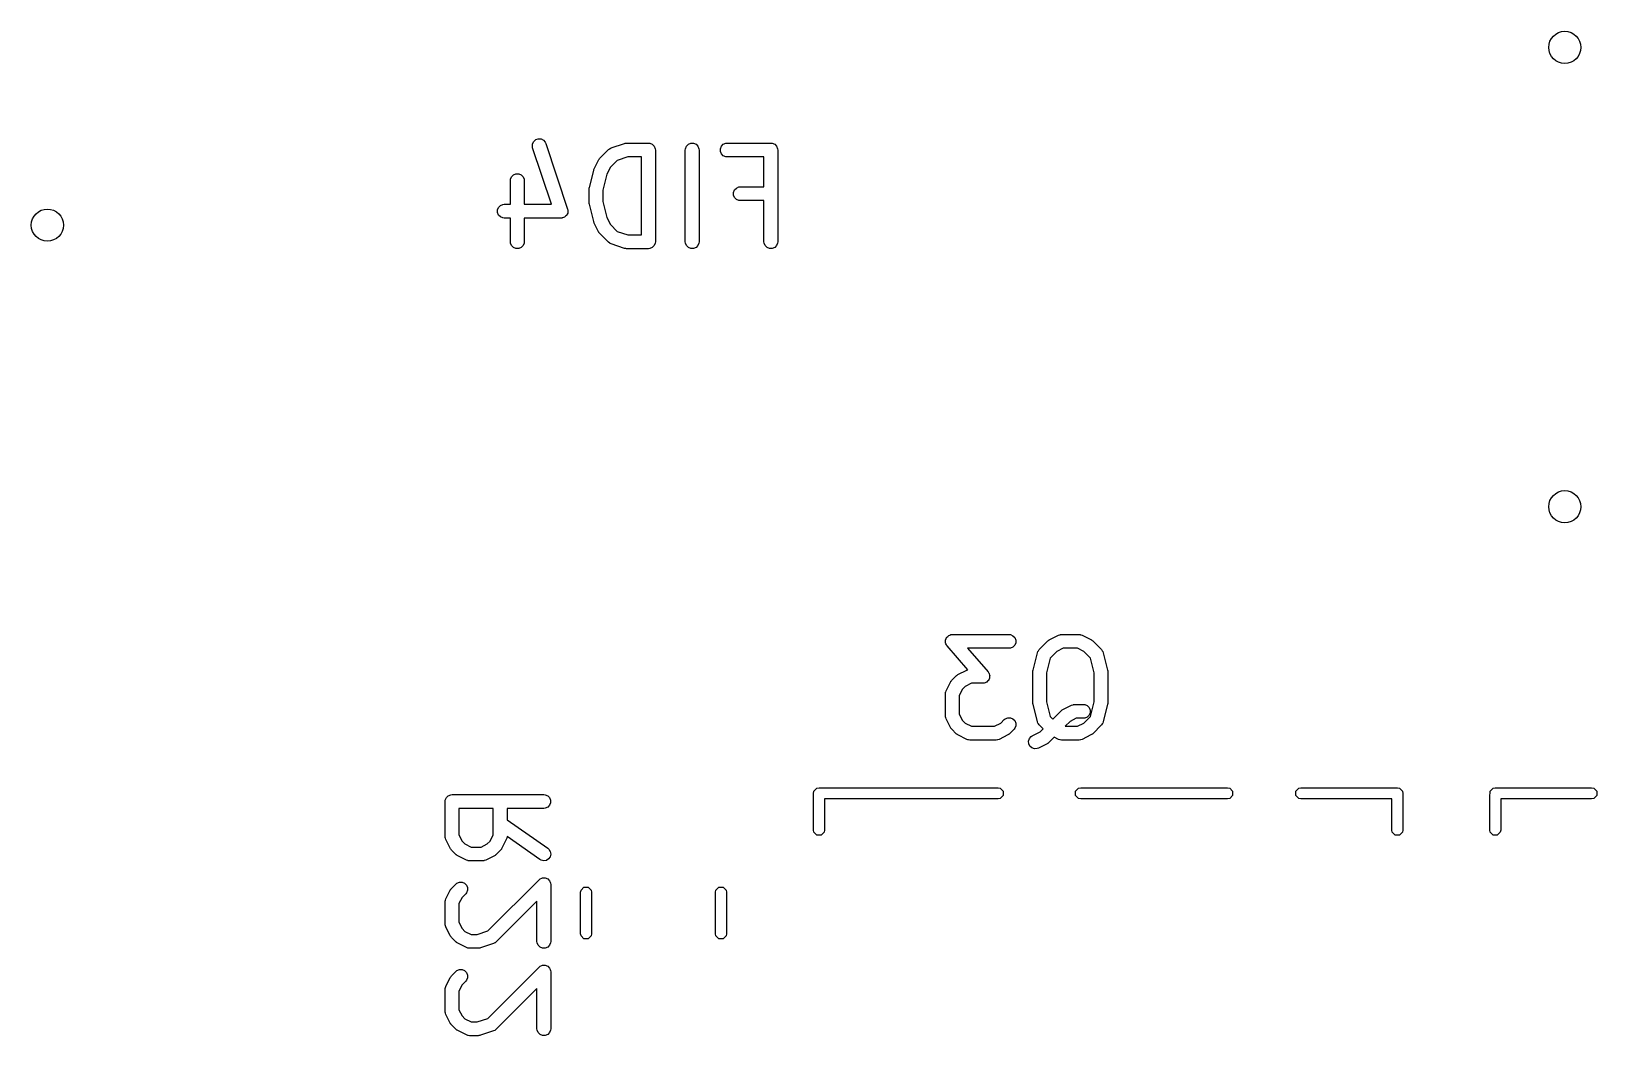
# Model space of a CAD drawing. Extents: x 0.21 to 3.35, y 0.3 to 2.56.
# Drawn here: x 0.393 to 1.065, y 2.052 to 2.483 of the extents above; entities that cross this region are included whole.
import ezdxf

# ---------------------------------------------------------------- set-up
doc = ezdxf.new("R2010")
doc.units = 0
doc.header["$MEASUREMENT"] = 0
doc.layers.add('BLACK', color=7, linetype='CONTINUOUS')

msp = doc.modelspace()

# ---------------------------------------------------------------- linework, layer by layer
at = {"layer": 'BLACK', "linetype": 'CONTINUOUS'}
for p, q in [((0.60801, 2.43371), (0.6081, 2.43486)), ((0.60814, 2.43315), (0.60801, 2.43371)), ((0.6081, 2.43486), (0.60861, 2.43589)), ((0.61622, 2.40891), (0.60814, 2.43315)), ((0.60861, 2.43589), (0.60948, 2.43664)), ((0.60948, 2.43664), (0.61057, 2.43701)), ((0.61057, 2.43701), (0.61172, 2.43693)), ((0.61172, 2.43693), (0.61275, 2.43641)), ((0.61275, 2.43641), (0.61351, 2.43554)), ((0.61351, 2.43554), (0.61374, 2.43501)), ((0.61374, 2.43501), (0.62312, 2.40689)), ((0.63698, 2.42867), (0.64073, 2.43242)), ((0.64073, 2.43242), (0.64117, 2.43278)), ((0.64117, 2.43278), (0.64127, 2.43282)), ((0.64127, 2.43282), (0.64135, 2.43289)), ((0.64135, 2.43289), (0.64188, 2.43313)), ((0.64188, 2.43313), (0.6475, 2.43501)), ((0.6475, 2.43501), (0.64779, 2.43507)), ((0.64779, 2.43507), (0.64786, 2.4351)), ((0.64786, 2.4351), (0.64797, 2.43511)), ((0.64797, 2.43511), (0.64807, 2.43513)), ((0.64807, 2.43513), (0.64815, 2.43513)), ((0.64815, 2.43513), (0.64844, 2.43516)), ((0.64844, 2.43516), (0.65781, 2.43516)), ((0.65781, 2.43516), (0.65839, 2.4351)), ((0.65839, 2.4351), (0.65945, 2.43466)), ((0.65945, 2.43466), (0.66027, 2.43384)), ((0.66027, 2.43384), (0.66071, 2.43278)), ((0.66071, 2.43278), (0.66076, 2.4322)), ((0.66076, 2.4322), (0.66076, 2.39283)), ((0.67361, 2.4322), (0.67366, 2.43278)), ((0.67361, 2.39283), (0.67361, 2.4322)), ((0.67366, 2.43278), (0.6741, 2.43384)), ((0.6741, 2.43384), (0.67492, 2.43466)), ((0.67492, 2.43466), (0.67598, 2.4351)), ((0.67598, 2.4351), (0.67714, 2.4351)), ((0.67714, 2.4351), (0.6782, 2.43466)), ((0.6782, 2.43466), (0.67901, 2.43384)), ((0.67901, 2.43384), (0.67946, 2.43278)), ((0.67946, 2.43278), (0.67951, 2.4322)), ((0.67951, 2.4322), (0.67951, 2.39283)), ((0.68866, 2.43278), (0.6891, 2.43384)), ((0.68866, 2.43163), (0.68866, 2.43278)), ((0.6891, 2.43056), (0.68866, 2.43163)), ((0.6891, 2.43384), (0.68992, 2.43466)), ((0.68992, 2.42975), (0.6891, 2.43056)), ((0.68992, 2.43466), (0.69098, 2.4351)), ((0.69098, 2.4351), (0.69156, 2.43516)), ((0.69156, 2.43516), (0.71031, 2.43516)), ((0.71031, 2.43516), (0.71088, 2.4351)), ((0.71088, 2.4351), (0.71195, 2.43466)), ((0.71195, 2.43466), (0.71276, 2.43384)), ((0.71276, 2.43384), (0.7132, 2.43278)), ((0.7132, 2.43278), (0.71326, 2.4322)), ((0.71326, 2.4322), (0.71326, 2.39283)), ((0.63434, 2.42361), (0.63443, 2.42385)), ((0.63443, 2.42385), (0.63452, 2.42409)), ((0.63452, 2.42409), (0.63453, 2.42411)), ((0.63453, 2.42411), (0.63455, 2.42415)), ((0.63455, 2.42415), (0.63642, 2.4279)), ((0.63642, 2.4279), (0.63658, 2.42815)), ((0.63658, 2.42815), (0.63661, 2.42822)), ((0.63661, 2.42822), (0.63668, 2.4283)), ((0.63668, 2.4283), (0.63673, 2.42839)), ((0.63673, 2.42839), (0.63679, 2.42844)), ((0.63679, 2.42844), (0.63698, 2.42867)), ((0.64149, 2.42483), (0.63998, 2.4218)), ((0.64441, 2.42775), (0.64149, 2.42483)), ((0.64892, 2.42925), (0.64441, 2.42775)), ((0.65486, 2.42925), (0.64892, 2.42925)), ((0.65486, 2.39579), (0.65486, 2.42925)), ((0.69098, 2.42931), (0.68992, 2.42975)), ((0.69156, 2.42925), (0.69098, 2.42931)), ((0.70735, 2.42925), (0.69156, 2.42925)), ((0.70735, 2.41641), (0.70735, 2.42925)), ((0.59862, 2.41908), (0.59867, 2.41966)), ((0.59862, 2.40891), (0.59862, 2.41908)), ((0.59867, 2.41966), (0.59911, 2.42072)), ((0.59911, 2.42072), (0.59993, 2.42154)), ((0.59993, 2.42154), (0.60099, 2.42198)), ((0.60099, 2.42198), (0.60215, 2.42198)), ((0.60215, 2.42198), (0.60321, 2.42154)), ((0.60321, 2.42154), (0.60402, 2.42072)), ((0.60402, 2.42072), (0.60447, 2.41966)), ((0.60447, 2.41966), (0.60452, 2.41908)), ((0.60452, 2.41908), (0.60452, 2.40891)), ((0.63245, 2.41605), (0.63433, 2.42355)), ((0.63433, 2.42355), (0.63434, 2.42359)), ((0.63434, 2.42359), (0.63434, 2.42361)), ((0.63998, 2.4218), (0.63827, 2.41497)), ((0.63236, 2.41533), (0.63237, 2.41543)), ((0.63236, 2.40971), (0.63236, 2.41533)), ((0.63237, 2.41547), (0.6324, 2.41569)), ((0.63237, 2.41543), (0.63237, 2.41547)), ((0.6324, 2.41569), (0.63242, 2.41591)), ((0.63242, 2.41591), (0.63244, 2.41595)), ((0.63244, 2.41595), (0.63245, 2.41605)), ((0.63827, 2.41497), (0.63827, 2.41007)), ((0.69429, 2.41403), (0.69473, 2.4151)), ((0.69429, 2.41288), (0.69429, 2.41403)), ((0.69473, 2.41182), (0.69429, 2.41288)), ((0.69473, 2.4151), (0.69554, 2.41591)), ((0.69554, 2.411), (0.69473, 2.41182)), ((0.69554, 2.41591), (0.69661, 2.41635)), ((0.69661, 2.41056), (0.69554, 2.411)), ((0.69661, 2.41635), (0.69718, 2.41641)), ((0.69718, 2.4105), (0.69661, 2.41056)), ((0.69718, 2.41641), (0.70735, 2.41641)), ((0.70735, 2.4105), (0.69718, 2.4105)), ((0.70735, 2.39283), (0.70735, 2.4105)), ((0.59305, 2.40653), (0.59349, 2.4076)), ((0.59305, 2.40538), (0.59305, 2.40653)), ((0.59349, 2.40432), (0.59305, 2.40538)), ((0.59349, 2.4076), (0.5943, 2.40841)), ((0.5943, 2.4035), (0.59349, 2.40432)), ((0.5943, 2.40841), (0.59537, 2.40885)), ((0.59537, 2.40885), (0.59594, 2.40891)), ((0.59594, 2.40891), (0.59862, 2.40891)), ((0.60452, 2.40891), (0.61622, 2.40891)), ((0.62229, 2.40384), (0.62196, 2.4035)), ((0.62265, 2.40415), (0.62229, 2.40384)), ((0.6227, 2.40424), (0.62265, 2.40415)), ((0.62277, 2.40432), (0.6227, 2.40424)), ((0.62295, 2.40475), (0.62277, 2.40432)), ((0.62316, 2.40518), (0.62295, 2.40475)), ((0.62312, 2.40689), (0.62318, 2.40661)), ((0.62317, 2.40528), (0.62316, 2.40518)), ((0.62321, 2.40538), (0.62317, 2.40528)), ((0.62318, 2.40661), (0.62321, 2.40653)), ((0.62321, 2.40653), (0.62321, 2.40647)), ((0.62321, 2.40647), (0.62325, 2.40633)), ((0.62325, 2.40633), (0.62321, 2.40585)), ((0.62321, 2.40585), (0.62321, 2.40538)), ((0.63237, 2.40961), (0.63236, 2.40971)), ((0.63237, 2.40956), (0.63237, 2.40961)), ((0.6324, 2.40935), (0.63237, 2.40956)), ((0.63242, 2.40913), (0.6324, 2.40935)), ((0.63244, 2.40909), (0.63242, 2.40913)), ((0.63245, 2.40899), (0.63244, 2.40909)), ((0.63433, 2.40149), (0.63245, 2.40899)), ((0.63827, 2.41007), (0.63998, 2.40324)), ((0.59537, 2.40306), (0.5943, 2.4035)), ((0.59594, 2.403), (0.59537, 2.40306)), ((0.59862, 2.403), (0.59594, 2.403)), ((0.59862, 2.39283), (0.59862, 2.403)), ((0.62032, 2.403), (0.60452, 2.403)), ((0.60452, 2.403), (0.60452, 2.39283)), ((0.62061, 2.40303), (0.62032, 2.403)), ((0.62069, 2.40303), (0.62061, 2.40303)), ((0.62074, 2.40305), (0.62069, 2.40303)), ((0.62089, 2.40306), (0.62074, 2.40305)), ((0.62133, 2.40324), (0.62089, 2.40306)), ((0.62178, 2.40339), (0.62133, 2.40324)), ((0.62186, 2.40346), (0.62178, 2.40339)), ((0.62196, 2.4035), (0.62186, 2.40346)), ((0.63434, 2.40145), (0.63433, 2.40149)), ((0.63434, 2.40143), (0.63434, 2.40145)), ((0.63443, 2.40119), (0.63434, 2.40143)), ((0.63452, 2.40095), (0.63443, 2.40119)), ((0.63453, 2.40093), (0.63452, 2.40095)), ((0.63455, 2.40089), (0.63453, 2.40093)), ((0.63642, 2.39714), (0.63455, 2.40089)), ((0.63658, 2.39689), (0.63642, 2.39714)), ((0.63661, 2.39682), (0.63658, 2.39689)), ((0.63998, 2.40324), (0.64149, 2.40021)), ((0.64149, 2.40021), (0.64441, 2.39729)), ((0.64441, 2.39729), (0.64892, 2.39579)), ((0.59867, 2.39226), (0.59862, 2.39283)), ((0.59911, 2.39119), (0.59867, 2.39226)), ((0.59993, 2.39038), (0.59911, 2.39119)), ((0.60099, 2.38994), (0.59993, 2.39038)), ((0.60321, 2.39038), (0.60215, 2.38994)), ((0.60402, 2.39119), (0.60321, 2.39038)), ((0.60447, 2.39226), (0.60402, 2.39119)), ((0.60452, 2.39283), (0.60447, 2.39226)), ((0.63668, 2.39674), (0.63661, 2.39682)), ((0.63673, 2.39665), (0.63668, 2.39674)), ((0.63679, 2.3966), (0.63673, 2.39665)), ((0.63698, 2.39637), (0.63679, 2.3966)), ((0.64073, 2.39262), (0.63698, 2.39637)), ((0.64117, 2.39225), (0.64073, 2.39262)), ((0.64127, 2.39221), (0.64117, 2.39225)), ((0.64135, 2.39214), (0.64127, 2.39221)), ((0.64188, 2.39191), (0.64135, 2.39214)), ((0.6475, 2.39003), (0.64188, 2.39191)), ((0.64892, 2.39579), (0.65486, 2.39579)), ((0.65945, 2.39038), (0.65839, 2.38994)), ((0.66027, 2.39119), (0.65945, 2.39038)), ((0.66071, 2.39226), (0.66027, 2.39119)), ((0.66076, 2.39283), (0.66071, 2.39226)), ((0.67366, 2.39226), (0.67361, 2.39283)), ((0.6741, 2.39119), (0.67366, 2.39226)), ((0.67492, 2.39038), (0.6741, 2.39119)), ((0.67598, 2.38994), (0.67492, 2.39038)), ((0.6782, 2.39038), (0.67714, 2.38994)), ((0.67901, 2.39119), (0.6782, 2.39038)), ((0.67946, 2.39226), (0.67901, 2.39119)), ((0.67951, 2.39283), (0.67946, 2.39226)), ((0.70741, 2.39226), (0.70735, 2.39283)), ((0.70785, 2.39119), (0.70741, 2.39226)), ((0.70867, 2.39038), (0.70785, 2.39119)), ((0.70973, 2.38994), (0.70867, 2.39038)), ((0.71195, 2.39038), (0.71088, 2.38994)), ((0.71276, 2.39119), (0.71195, 2.39038)), ((0.7132, 2.39226), (0.71276, 2.39119)), ((0.71326, 2.39283), (0.7132, 2.39226)), ((0.60215, 2.38994), (0.60099, 2.38994)), ((0.64779, 2.38997), (0.6475, 2.39003)), ((0.64786, 2.38994), (0.64779, 2.38997)), ((0.64797, 2.38993), (0.64786, 2.38994)), ((0.64807, 2.3899), (0.64797, 2.38993)), ((0.64815, 2.38991), (0.64807, 2.3899)), ((0.64844, 2.38988), (0.64815, 2.38991)), ((0.65781, 2.38988), (0.64844, 2.38988)), ((0.65839, 2.38994), (0.65781, 2.38988)), ((0.67714, 2.38994), (0.67598, 2.38994)), ((0.71088, 2.38994), (0.70973, 2.38994)), ((0.78528, 2.22223), (0.78549, 2.22266)), ((0.78549, 2.22266), (0.78567, 2.2231)), ((0.78567, 2.2231), (0.78574, 2.22317)), ((0.78574, 2.22317), (0.78579, 2.22326)), ((0.78579, 2.22326), (0.78615, 2.22358)), ((0.78615, 2.22358), (0.78649, 2.22392)), ((0.78649, 2.22392), (0.78658, 2.22396)), ((0.78658, 2.22396), (0.78666, 2.22402)), ((0.78666, 2.22402), (0.78711, 2.22418)), ((0.78711, 2.22418), (0.78755, 2.22436)), ((0.78755, 2.22436), (0.78769, 2.22437)), ((0.78769, 2.22437), (0.78775, 2.22439)), ((0.78775, 2.22439), (0.78782, 2.22439)), ((0.78782, 2.22439), (0.78813, 2.22442)), ((0.78813, 2.22442), (0.8125, 2.22442)), ((0.8125, 2.22442), (0.81308, 2.22436)), ((0.81308, 2.22436), (0.81414, 2.22392)), ((0.81414, 2.22392), (0.81496, 2.2231)), ((0.81496, 2.2231), (0.8154, 2.22204)), ((0.82993, 2.22223), (0.83368, 2.2241)), ((0.83368, 2.2241), (0.83422, 2.22431)), ((0.83422, 2.22431), (0.83432, 2.22432)), ((0.83432, 2.22432), (0.83442, 2.22436)), ((0.83442, 2.22436), (0.835, 2.22442)), ((0.835, 2.22442), (0.8425, 2.22442)), ((0.8425, 2.22442), (0.84307, 2.22436)), ((0.84307, 2.22436), (0.84317, 2.22432)), ((0.84317, 2.22432), (0.84328, 2.22431)), ((0.84328, 2.22431), (0.84382, 2.2241)), ((0.84382, 2.2241), (0.84757, 2.22223)), ((0.7852, 2.22108), (0.78523, 2.22156)), ((0.78523, 2.22099), (0.7852, 2.22108)), ((0.78523, 2.22204), (0.78527, 2.22213)), ((0.78523, 2.22156), (0.78523, 2.22204)), ((0.78523, 2.22089), (0.78523, 2.22099)), ((0.78542, 2.22044), (0.78523, 2.22089)), ((0.78527, 2.22213), (0.78528, 2.22223)), ((0.78557, 2.21999), (0.78542, 2.22044)), ((0.78565, 2.21988), (0.78557, 2.21999)), ((0.78567, 2.21982), (0.78565, 2.21988)), ((0.78573, 2.21977), (0.78567, 2.21982)), ((0.78591, 2.21952), (0.78573, 2.21977)), ((0.79484, 2.20931), (0.78591, 2.21952)), ((0.8125, 2.21851), (0.79464, 2.21851)), ((0.79464, 2.21851), (0.80347, 2.20841)), ((0.81308, 2.21857), (0.8125, 2.21851)), ((0.81414, 2.21901), (0.81308, 2.21857)), ((0.81496, 2.21982), (0.81414, 2.21901)), ((0.8154, 2.22089), (0.81496, 2.21982)), ((0.8154, 2.22204), (0.8154, 2.22089)), ((0.82276, 2.20906), (0.82463, 2.21656)), ((0.82463, 2.21656), (0.82483, 2.2171)), ((0.82483, 2.2171), (0.82496, 2.21728)), ((0.82496, 2.21728), (0.82504, 2.21748)), ((0.82504, 2.21748), (0.82541, 2.21793)), ((0.82541, 2.21793), (0.82916, 2.22168)), ((0.82916, 2.22168), (0.82939, 2.22186)), ((0.82939, 2.22186), (0.82944, 2.22192)), ((0.82944, 2.22192), (0.82953, 2.22198)), ((0.82953, 2.22198), (0.82961, 2.22204)), ((0.82961, 2.22204), (0.82968, 2.22207)), ((0.82968, 2.22207), (0.82993, 2.22223)), ((0.833, 2.21716), (0.83017, 2.21433)), ((0.8357, 2.21851), (0.833, 2.21716)), ((0.8418, 2.21851), (0.8357, 2.21851)), ((0.8445, 2.21716), (0.8418, 2.21851)), ((0.84733, 2.21433), (0.8445, 2.21716)), ((0.84757, 2.22223), (0.84782, 2.22207)), ((0.84782, 2.22207), (0.84789, 2.22204)), ((0.84789, 2.22204), (0.84797, 2.22198)), ((0.84797, 2.22198), (0.84806, 2.22192)), ((0.84806, 2.22192), (0.84811, 2.22186)), ((0.84811, 2.22186), (0.84833, 2.22168)), ((0.84833, 2.22168), (0.85208, 2.21793)), ((0.85208, 2.21793), (0.85245, 2.21748)), ((0.85245, 2.21748), (0.85254, 2.21728)), ((0.85254, 2.21728), (0.85267, 2.2171)), ((0.85267, 2.2171), (0.85286, 2.21656)), ((0.85286, 2.21656), (0.85474, 2.20906)), ((0.79056, 2.20723), (0.79431, 2.20911)), ((0.79431, 2.20911), (0.79484, 2.20931)), ((0.82271, 2.2087), (0.82273, 2.20892)), ((0.82273, 2.20892), (0.82274, 2.20896)), ((0.82274, 2.20896), (0.82276, 2.20906)), ((0.83017, 2.21433), (0.82858, 2.20798)), ((0.84892, 2.20798), (0.84733, 2.21433)), ((0.85474, 2.20906), (0.85475, 2.20896)), ((0.85475, 2.20896), (0.85477, 2.20892)), ((0.85477, 2.20892), (0.85479, 2.2087)), ((0.78549, 2.20029), (0.78736, 2.20404)), ((0.78736, 2.20404), (0.78752, 2.20428)), ((0.78752, 2.20428), (0.78755, 2.20436)), ((0.78755, 2.20436), (0.78762, 2.20444)), ((0.78762, 2.20444), (0.78767, 2.20453)), ((0.78767, 2.20453), (0.78773, 2.20458)), ((0.78773, 2.20458), (0.78792, 2.2048)), ((0.78792, 2.2048), (0.78979, 2.20668)), ((0.78979, 2.20668), (0.79002, 2.20686)), ((0.79002, 2.20686), (0.79007, 2.20692)), ((0.79007, 2.20692), (0.79016, 2.20698)), ((0.79016, 2.20698), (0.79024, 2.20705)), ((0.79024, 2.20705), (0.79031, 2.20708)), ((0.79031, 2.20708), (0.79056, 2.20723)), ((0.79633, 2.20351), (0.79363, 2.20216)), ((0.80125, 2.20351), (0.79633, 2.20351)), ((0.80156, 2.20354), (0.80125, 2.20351)), ((0.80163, 2.20354), (0.80156, 2.20354)), ((0.80169, 2.20356), (0.80163, 2.20354)), ((0.80183, 2.20357), (0.80169, 2.20356)), ((0.80227, 2.20375), (0.80183, 2.20357)), ((0.80273, 2.20391), (0.80227, 2.20375)), ((0.8028, 2.20397), (0.80273, 2.20391)), ((0.80289, 2.20401), (0.8028, 2.20397)), ((0.80323, 2.20435), (0.80289, 2.20401)), ((0.80359, 2.20467), (0.80323, 2.20435)), ((0.80347, 2.20841), (0.80365, 2.20816)), ((0.80364, 2.20475), (0.80359, 2.20467)), ((0.80371, 2.20483), (0.80364, 2.20475)), ((0.80365, 2.20816), (0.80371, 2.20811)), ((0.80371, 2.20811), (0.80373, 2.20805)), ((0.80389, 2.20527), (0.80371, 2.20483)), ((0.80373, 2.20805), (0.80381, 2.20794)), ((0.80381, 2.20794), (0.80396, 2.20749)), ((0.8041, 2.2057), (0.80389, 2.20527)), ((0.80396, 2.20749), (0.80415, 2.20704)), ((0.80411, 2.2058), (0.8041, 2.2057)), ((0.80415, 2.20589), (0.80411, 2.2058)), ((0.80415, 2.20704), (0.80415, 2.20694)), ((0.80415, 2.20694), (0.80418, 2.20685)), ((0.80418, 2.20685), (0.80415, 2.20637)), ((0.80415, 2.20637), (0.80415, 2.20589)), ((0.82267, 2.20834), (0.82268, 2.20844)), ((0.82267, 2.19522), (0.82267, 2.20834)), ((0.82268, 2.20848), (0.82271, 2.2087)), ((0.82268, 2.20844), (0.82268, 2.20848)), ((0.82858, 2.20798), (0.82858, 2.19558)), ((0.84892, 2.19558), (0.84892, 2.20798)), ((0.85479, 2.2087), (0.85482, 2.20848)), ((0.85482, 2.20848), (0.85481, 2.20844)), ((0.85481, 2.20844), (0.85482, 2.20834)), ((0.85482, 2.20834), (0.85482, 2.19522)), ((0.78518, 2.19897), (0.78523, 2.19954)), ((0.78518, 2.18959), (0.78518, 2.19897)), ((0.78523, 2.19954), (0.78527, 2.19964)), ((0.78527, 2.19964), (0.78528, 2.19975)), ((0.78528, 2.19975), (0.78549, 2.20029)), ((0.79243, 2.20097), (0.79108, 2.19827)), ((0.79108, 2.19827), (0.79108, 2.19029)), ((0.79363, 2.20216), (0.79243, 2.20097)), ((0.82858, 2.19558), (0.83017, 2.18923)), ((0.84733, 2.18923), (0.84892, 2.19558)), ((0.78523, 2.18902), (0.78518, 2.18959)), ((0.78527, 2.18892), (0.78523, 2.18902)), ((0.78528, 2.18881), (0.78527, 2.18892)), ((0.78549, 2.18827), (0.78528, 2.18881)), ((0.79108, 2.19029), (0.79243, 2.18759)), ((0.82268, 2.19512), (0.82267, 2.19522)), ((0.82268, 2.19507), (0.82268, 2.19512)), ((0.82271, 2.19486), (0.82268, 2.19507)), ((0.82273, 2.19464), (0.82271, 2.19486)), ((0.82274, 2.1946), (0.82273, 2.19464)), ((0.82276, 2.1945), (0.82274, 2.1946)), ((0.82463, 2.187), (0.82276, 2.1945)), ((0.83017, 2.18923), (0.83125, 2.18814)), ((0.83125, 2.18814), (0.83478, 2.19168)), ((0.83478, 2.19168), (0.83501, 2.19187)), ((0.83501, 2.19187), (0.83506, 2.19193)), ((0.83506, 2.19193), (0.83515, 2.19198)), ((0.83515, 2.19198), (0.83523, 2.19205)), ((0.83523, 2.19205), (0.8353, 2.19208)), ((0.8353, 2.19208), (0.83555, 2.19223)), ((0.83555, 2.19223), (0.8393, 2.19411)), ((0.8393, 2.19411), (0.83984, 2.19432)), ((0.83984, 2.19432), (0.83995, 2.19432)), ((0.83995, 2.19432), (0.84005, 2.19436)), ((0.84005, 2.19436), (0.84062, 2.19442)), ((0.84062, 2.19442), (0.84437, 2.19442)), ((0.84437, 2.19442), (0.84495, 2.19436)), ((0.8445, 2.1864), (0.84733, 2.18923)), ((0.84495, 2.19436), (0.84601, 2.19392)), ((0.84601, 2.18901), (0.84495, 2.18857)), ((0.84601, 2.19392), (0.84683, 2.19311)), ((0.84683, 2.18983), (0.84601, 2.18901)), ((0.84683, 2.19311), (0.84727, 2.19204)), ((0.84727, 2.19089), (0.84683, 2.18983)), ((0.84727, 2.19204), (0.84727, 2.19089)), ((0.85474, 2.1945), (0.85286, 2.187)), ((0.85475, 2.1946), (0.85474, 2.1945)), ((0.85477, 2.19464), (0.85475, 2.1946)), ((0.85479, 2.19486), (0.85477, 2.19464)), ((0.85482, 2.19507), (0.85479, 2.19486)), ((0.85482, 2.19522), (0.85481, 2.19512)), ((0.85481, 2.19512), (0.85482, 2.19507)), ((0.78736, 2.18452), (0.78549, 2.18827)), ((0.78752, 2.18427), (0.78736, 2.18452)), ((0.78755, 2.1842), (0.78752, 2.18427)), ((0.78762, 2.18412), (0.78755, 2.1842)), ((0.78767, 2.18403), (0.78762, 2.18412)), ((0.78773, 2.18398), (0.78767, 2.18403)), ((0.78792, 2.18376), (0.78773, 2.18398)), ((0.78979, 2.18188), (0.78792, 2.18376)), ((0.79243, 2.18759), (0.79363, 2.1864)), ((0.79363, 2.1864), (0.79633, 2.18505)), ((0.79633, 2.18505), (0.80618, 2.18505)), ((0.80618, 2.18505), (0.80888, 2.1864)), ((0.80888, 2.1864), (0.81041, 2.18793)), ((0.81041, 2.18793), (0.81086, 2.1883)), ((0.81086, 2.1883), (0.81192, 2.18874)), ((0.81192, 2.18874), (0.81308, 2.18874)), ((0.81459, 2.18376), (0.81271, 2.18188)), ((0.81308, 2.18874), (0.81414, 2.1883)), ((0.81414, 2.1883), (0.81496, 2.18748)), ((0.81496, 2.1842), (0.81459, 2.18376)), ((0.81496, 2.18748), (0.8154, 2.18642)), ((0.8154, 2.18527), (0.81496, 2.1842)), ((0.8154, 2.18642), (0.8154, 2.18527)), ((0.82243, 2.18099), (0.82575, 2.18265)), ((0.82483, 2.18646), (0.82463, 2.187)), ((0.82496, 2.18628), (0.82483, 2.18646)), ((0.82504, 2.18608), (0.82496, 2.18628)), ((0.82541, 2.18563), (0.82504, 2.18608)), ((0.82707, 2.18397), (0.82541, 2.18563)), ((0.82575, 2.18265), (0.82707, 2.18397)), ((0.83862, 2.18717), (0.8365, 2.18505)), ((0.8365, 2.18505), (0.8418, 2.18505)), ((0.84132, 2.18851), (0.83862, 2.18717)), ((0.84437, 2.18851), (0.84132, 2.18851)), ((0.8418, 2.18505), (0.8445, 2.1864)), ((0.84495, 2.18857), (0.84437, 2.18851)), ((0.85208, 2.18563), (0.84833, 2.18188)), ((0.85245, 2.18608), (0.85208, 2.18563)), ((0.85254, 2.18628), (0.85245, 2.18608)), ((0.85267, 2.18646), (0.85254, 2.18628)), ((0.85286, 2.187), (0.85267, 2.18646)), ((0.79002, 2.18169), (0.78979, 2.18188)), ((0.79007, 2.18164), (0.79002, 2.18169)), ((0.79016, 2.18158), (0.79007, 2.18164)), ((0.79024, 2.18151), (0.79016, 2.18158)), ((0.79031, 2.18148), (0.79024, 2.18151)), ((0.79056, 2.18133), (0.79031, 2.18148)), ((0.79431, 2.17945), (0.79056, 2.18133)), ((0.79485, 2.17925), (0.79431, 2.17945)), ((0.79495, 2.17924), (0.79485, 2.17925)), ((0.79505, 2.1792), (0.79495, 2.17924)), ((0.79563, 2.17914), (0.79505, 2.1792)), ((0.80688, 2.17914), (0.79563, 2.17914)), ((0.80745, 2.1792), (0.80688, 2.17914)), ((0.80755, 2.17924), (0.80745, 2.1792)), ((0.80766, 2.17925), (0.80755, 2.17924)), ((0.8082, 2.17945), (0.80766, 2.17925)), ((0.81195, 2.18133), (0.8082, 2.17945)), ((0.81219, 2.18148), (0.81195, 2.18133)), ((0.81227, 2.18151), (0.81219, 2.18148)), ((0.81235, 2.18158), (0.81227, 2.18151)), ((0.81244, 2.18164), (0.81235, 2.18158)), ((0.81249, 2.18169), (0.81244, 2.18164)), ((0.81271, 2.18188), (0.81249, 2.18169)), ((0.82082, 2.17871), (0.82118, 2.17981)), ((0.8209, 2.17756), (0.82082, 2.17871)), ((0.82142, 2.17653), (0.8209, 2.17756)), ((0.82118, 2.17981), (0.82194, 2.18068)), ((0.82229, 2.17578), (0.82142, 2.17653)), ((0.82194, 2.18068), (0.82243, 2.18099)), ((0.82338, 2.17541), (0.82229, 2.17578)), ((0.82453, 2.1755), (0.82338, 2.17541)), ((0.82507, 2.1757), (0.82453, 2.1755)), ((0.82882, 2.17758), (0.82507, 2.1757)), ((0.82907, 2.17773), (0.82882, 2.17758)), ((0.82914, 2.17776), (0.82907, 2.17773)), ((0.82922, 2.17783), (0.82914, 2.17776)), ((0.82931, 2.17789), (0.82922, 2.17783)), ((0.82936, 2.17795), (0.82931, 2.17789)), ((0.82959, 2.17813), (0.82936, 2.17795)), ((0.83183, 2.18038), (0.82959, 2.17813)), ((0.83368, 2.17945), (0.83183, 2.18038)), ((0.83422, 2.17925), (0.83368, 2.17945)), ((0.83432, 2.17924), (0.83422, 2.17925)), ((0.83442, 2.1792), (0.83432, 2.17924)), ((0.835, 2.17914), (0.83442, 2.1792)), ((0.8425, 2.17914), (0.835, 2.17914)), ((0.84307, 2.1792), (0.8425, 2.17914)), ((0.84317, 2.17924), (0.84307, 2.1792)), ((0.84328, 2.17925), (0.84317, 2.17924)), ((0.84382, 2.17945), (0.84328, 2.17925)), ((0.84757, 2.18133), (0.84382, 2.17945)), ((0.84782, 2.18148), (0.84757, 2.18133)), ((0.84789, 2.18151), (0.84782, 2.18148)), ((0.84797, 2.18158), (0.84789, 2.18151)), ((0.84806, 2.18164), (0.84797, 2.18158)), ((0.84811, 2.18169), (0.84806, 2.18164)), ((0.84833, 2.18188), (0.84811, 2.18169)), ((0.57112, 2.15445), (0.57194, 2.15526)), ((0.57194, 2.15526), (0.573, 2.1557)), ((0.573, 2.1557), (0.57358, 2.15576)), ((0.57358, 2.15576), (0.61295, 2.15576)), ((0.61295, 2.15576), (0.61352, 2.1557)), ((0.61352, 2.1557), (0.61459, 2.15526)), ((0.61459, 2.15526), (0.6154, 2.15445)), ((0.72862, 2.1563), (0.7288, 2.1572)), ((0.72862, 2.14055), (0.72862, 2.1563)), ((0.7288, 2.1572), (0.73008, 2.15848)), ((0.73008, 2.15848), (0.73098, 2.15866)), ((0.73098, 2.15866), (0.80776, 2.15866)), ((0.80776, 2.15866), (0.80866, 2.15848)), ((0.80866, 2.15848), (0.80994, 2.1572)), ((0.80994, 2.1554), (0.80866, 2.15412)), ((0.80994, 2.1572), (0.80994, 2.1554)), ((0.84101, 2.1572), (0.84228, 2.15848)), ((0.84101, 2.1554), (0.84101, 2.1572)), ((0.84228, 2.15412), (0.84101, 2.1554)), ((0.84228, 2.15848), (0.84319, 2.15866)), ((0.84319, 2.15866), (0.90618, 2.15866)), ((0.90618, 2.15866), (0.90709, 2.15848)), ((0.90709, 2.15848), (0.90836, 2.1572)), ((0.90836, 2.1554), (0.90709, 2.15412)), ((0.90836, 2.1572), (0.90836, 2.1554)), ((0.93549, 2.1572), (0.93677, 2.15848)), ((0.93549, 2.1554), (0.93549, 2.1572)), ((0.93677, 2.15412), (0.93549, 2.1554)), ((0.93677, 2.15848), (0.93768, 2.15866)), ((0.93768, 2.15866), (0.97902, 2.15866)), ((0.97902, 2.15866), (0.97992, 2.15848)), ((0.97992, 2.15848), (0.9812, 2.1572)), ((0.9812, 2.1572), (0.98138, 2.1563)), ((0.98138, 2.1563), (0.98138, 2.14055)), ((1.01862, 2.15551), (1.0188, 2.15642)), ((1.01862, 2.14055), (1.01862, 2.15551)), ((1.0188, 2.1572), (1.02008, 2.15848)), ((1.0188, 2.15642), (1.0188, 2.1572)), ((1.02008, 2.15848), (1.02098, 2.15866)), ((1.02098, 2.15866), (1.06232, 2.15866)), ((1.06232, 2.15866), (1.06323, 2.15848)), ((1.06323, 2.15848), (1.06451, 2.1572)), ((1.06451, 2.1554), (1.06323, 2.15412)), ((1.06451, 2.1572), (1.06451, 2.1554)), ((0.57062, 2.15281), (0.57068, 2.15338)), ((0.57062, 2.13781), (0.57062, 2.15281)), ((0.57068, 2.15338), (0.57112, 2.15445)), ((0.59125, 2.14985), (0.57653, 2.14985)), ((0.57653, 2.14985), (0.57653, 2.13851)), ((0.59125, 2.13851), (0.59125, 2.14985)), ((0.61295, 2.14985), (0.59715, 2.14985)), ((0.59715, 2.14985), (0.59715, 2.14497)), ((0.61352, 2.14991), (0.61295, 2.14985)), ((0.61459, 2.15035), (0.61352, 2.14991)), ((0.6154, 2.15117), (0.61459, 2.15035)), ((0.6154, 2.15445), (0.61584, 2.15338)), ((0.61584, 2.15223), (0.6154, 2.15117)), ((0.61584, 2.15338), (0.61584, 2.15223)), ((0.80776, 2.15394), (0.73335, 2.15394)), ((0.73335, 2.15394), (0.73335, 2.14055)), ((0.80866, 2.15412), (0.80776, 2.15394)), ((0.84319, 2.15394), (0.84228, 2.15412)), ((0.90618, 2.15394), (0.84319, 2.15394)), ((0.90709, 2.15412), (0.90618, 2.15394)), ((0.93768, 2.15394), (0.93677, 2.15412)), ((0.97665, 2.15394), (0.93768, 2.15394)), ((0.97665, 2.14055), (0.97665, 2.15394)), ((1.06232, 2.15394), (1.02335, 2.15394)), ((1.02335, 2.15394), (1.02335, 2.14055)), ((1.06323, 2.15412), (1.06232, 2.15394)), ((0.59715, 2.14497), (0.61464, 2.13273)), ((0.57068, 2.13723), (0.57062, 2.13781)), ((0.57072, 2.13713), (0.57068, 2.13723)), ((0.57073, 2.13703), (0.57072, 2.13713)), ((0.57093, 2.13649), (0.57073, 2.13703)), ((0.57281, 2.13274), (0.57093, 2.13649)), ((0.57653, 2.13851), (0.57788, 2.13581)), ((0.57788, 2.13581), (0.57907, 2.13461)), ((0.5887, 2.13461), (0.5899, 2.13581)), ((0.5899, 2.13581), (0.59125, 2.13851)), ((0.59684, 2.13649), (0.59496, 2.13274)), ((0.59705, 2.13703), (0.59684, 2.13649)), ((0.59709, 2.13723), (0.59705, 2.13713)), ((0.59705, 2.13713), (0.59705, 2.13703)), ((0.59715, 2.13776), (0.59709, 2.13723)), ((0.61125, 2.12789), (0.59715, 2.13776)), ((0.7288, 2.13965), (0.72862, 2.14055)), ((0.73008, 2.13837), (0.7288, 2.13965)), ((0.73189, 2.13837), (0.73008, 2.13837)), ((0.73317, 2.13965), (0.73189, 2.13837)), ((0.73335, 2.14055), (0.73317, 2.13965)), ((0.97683, 2.13965), (0.97665, 2.14055)), ((0.97811, 2.13837), (0.97683, 2.13965)), ((0.97992, 2.13837), (0.97811, 2.13837)), ((0.9812, 2.13965), (0.97992, 2.13837)), ((0.98138, 2.14055), (0.9812, 2.13965)), ((1.0188, 2.13965), (1.01862, 2.14055)), ((1.02008, 2.13837), (1.0188, 2.13965)), ((1.02189, 2.13837), (1.02008, 2.13837)), ((1.02317, 2.13965), (1.02189, 2.13837)), ((1.02335, 2.14055), (1.02317, 2.13965)), ((0.57297, 2.13249), (0.57281, 2.13274)), ((0.573, 2.13242), (0.57297, 2.13249)), ((0.57306, 2.13234), (0.573, 2.13242)), ((0.57312, 2.13225), (0.57306, 2.13234)), ((0.57318, 2.1322), (0.57312, 2.13225)), ((0.57336, 2.13197), (0.57318, 2.1322)), ((0.57524, 2.1301), (0.57336, 2.13197)), ((0.57546, 2.12991), (0.57524, 2.1301)), ((0.57551, 2.12985), (0.57546, 2.12991)), ((0.5756, 2.1298), (0.57551, 2.12985)), ((0.57568, 2.12973), (0.5756, 2.1298)), ((0.57576, 2.1297), (0.57568, 2.12973)), ((0.576, 2.12954), (0.57576, 2.1297)), ((0.57975, 2.12767), (0.576, 2.12954)), ((0.57907, 2.13461), (0.58177, 2.13326)), ((0.58177, 2.13326), (0.586, 2.13326)), ((0.586, 2.13326), (0.5887, 2.13461)), ((0.59177, 2.12954), (0.58802, 2.12767)), ((0.59202, 2.1297), (0.59177, 2.12954)), ((0.59209, 2.12973), (0.59202, 2.1297)), ((0.59217, 2.1298), (0.59209, 2.12973)), ((0.59226, 2.12985), (0.59217, 2.1298)), ((0.59231, 2.12991), (0.59226, 2.12985)), ((0.59254, 2.1301), (0.59231, 2.12991)), ((0.59441, 2.13197), (0.59254, 2.1301)), ((0.5946, 2.1322), (0.59441, 2.13197)), ((0.59466, 2.13225), (0.5946, 2.1322)), ((0.59471, 2.13234), (0.59466, 2.13225)), ((0.59478, 2.13242), (0.59471, 2.13234)), ((0.59481, 2.13249), (0.59478, 2.13242)), ((0.59496, 2.13274), (0.59481, 2.13249)), ((0.61464, 2.13273), (0.61508, 2.13235)), ((0.61565, 2.12912), (0.61499, 2.12818)), ((0.61508, 2.13235), (0.6157, 2.13138)), ((0.6159, 2.13025), (0.61565, 2.12912)), ((0.6157, 2.13138), (0.6159, 2.13025)), ((0.58029, 2.12746), (0.57975, 2.12767)), ((0.5804, 2.12745), (0.58029, 2.12746)), ((0.5805, 2.12741), (0.5804, 2.12745)), ((0.58107, 2.12736), (0.5805, 2.12741)), ((0.5867, 2.12736), (0.58107, 2.12736)), ((0.58727, 2.12741), (0.5867, 2.12736)), ((0.58737, 2.12745), (0.58727, 2.12741)), ((0.58748, 2.12746), (0.58737, 2.12745)), ((0.58802, 2.12767), (0.58748, 2.12746)), ((0.61176, 2.12761), (0.61125, 2.12789)), ((0.61288, 2.12736), (0.61176, 2.12761)), ((0.61402, 2.12756), (0.61288, 2.12736)), ((0.61499, 2.12818), (0.61402, 2.12756)), ((0.57281, 2.11476), (0.57297, 2.11501)), ((0.57297, 2.11501), (0.573, 2.11508)), ((0.573, 2.11508), (0.57306, 2.11516)), ((0.57306, 2.11516), (0.57312, 2.11525)), ((0.57312, 2.11525), (0.57318, 2.1153)), ((0.57318, 2.1153), (0.57336, 2.11552)), ((0.57336, 2.11552), (0.57524, 2.1174)), ((0.57524, 2.1174), (0.57568, 2.11777)), ((0.57568, 2.11777), (0.57675, 2.11821)), ((0.57675, 2.11821), (0.5779, 2.11821)), ((0.5779, 2.11821), (0.57897, 2.11777)), ((0.57897, 2.11777), (0.57978, 2.11695)), ((0.57978, 2.11695), (0.58022, 2.11589)), ((0.58022, 2.11589), (0.58022, 2.11474)), ((0.58885, 2.09727), (0.61086, 2.11927)), ((0.61086, 2.11927), (0.61131, 2.11964)), ((0.61131, 2.11964), (0.61206, 2.11995)), ((0.61206, 2.11995), (0.61237, 2.12008)), ((0.61237, 2.12008), (0.61352, 2.12008)), ((0.61352, 2.12008), (0.61459, 2.11964)), ((0.61459, 2.11964), (0.6154, 2.11883)), ((0.6154, 2.11883), (0.61566, 2.11821)), ((0.61566, 2.11821), (0.61584, 2.11776)), ((0.61584, 2.11776), (0.6159, 2.11719)), ((0.6159, 2.11719), (0.6159, 2.09281)), ((0.62888, 2.11484), (0.63016, 2.11612)), ((0.63016, 2.11612), (0.63197, 2.11612)), ((0.63197, 2.11612), (0.63325, 2.11484)), ((0.68675, 2.11484), (0.68803, 2.11612)), ((0.68803, 2.11612), (0.68984, 2.11612)), ((0.68984, 2.11612), (0.69112, 2.11484)), ((0.57062, 2.10969), (0.57068, 2.11026)), ((0.57062, 2.10031), (0.57062, 2.10969)), ((0.57068, 2.11026), (0.57072, 2.11036)), ((0.57072, 2.11036), (0.57073, 2.11047)), ((0.57073, 2.11047), (0.57093, 2.11101)), ((0.57093, 2.11101), (0.57281, 2.11476)), ((0.57788, 2.11169), (0.57653, 2.10899)), ((0.57653, 2.10899), (0.57653, 2.10101)), ((0.57941, 2.11322), (0.57788, 2.11169)), ((0.57978, 2.11367), (0.57941, 2.11322)), ((0.58022, 2.11474), (0.57978, 2.11367)), ((0.60999, 2.11006), (0.59254, 2.0926)), ((0.60999, 2.09281), (0.60999, 2.11006)), ((0.6287, 2.11394), (0.62888, 2.11484)), ((0.6287, 2.09606), (0.6287, 2.11394)), ((0.63325, 2.11484), (0.63343, 2.11394)), ((0.63343, 2.11394), (0.63343, 2.09606)), ((0.68657, 2.11394), (0.68675, 2.11484)), ((0.68657, 2.09606), (0.68657, 2.11394)), ((0.69112, 2.11484), (0.6913, 2.11394)), ((0.6913, 2.11394), (0.6913, 2.09606)), ((0.57068, 2.09974), (0.57062, 2.10031)), ((0.57072, 2.09964), (0.57068, 2.09974)), ((0.57073, 2.09953), (0.57072, 2.09964)), ((0.57093, 2.09899), (0.57073, 2.09953)), ((0.57281, 2.09524), (0.57093, 2.09899)), ((0.57297, 2.095), (0.57281, 2.09524)), ((0.573, 2.09492), (0.57297, 2.095)), ((0.57306, 2.09484), (0.573, 2.09492)), ((0.57312, 2.09475), (0.57306, 2.09484)), ((0.57318, 2.0947), (0.57312, 2.09475)), ((0.57653, 2.10101), (0.57788, 2.09831)), ((0.57788, 2.09831), (0.57907, 2.09712)), ((0.57907, 2.09712), (0.58177, 2.09577)), ((0.58177, 2.09577), (0.58435, 2.09577)), ((0.58435, 2.09577), (0.58885, 2.09727)), ((0.62888, 2.09516), (0.6287, 2.09606)), ((0.63016, 2.09388), (0.62888, 2.09516)), ((0.63325, 2.09516), (0.63197, 2.09388)), ((0.63343, 2.09606), (0.63325, 2.09516)), ((0.68675, 2.09516), (0.68657, 2.09606)), ((0.68803, 2.09388), (0.68675, 2.09516)), ((0.69112, 2.09516), (0.68984, 2.09388)), ((0.6913, 2.09606), (0.69112, 2.09516)), ((0.57336, 2.09448), (0.57318, 2.0947)), ((0.57524, 2.0926), (0.57336, 2.09448)), ((0.57546, 2.09242), (0.57524, 2.0926)), ((0.57551, 2.09236), (0.57546, 2.09242)), ((0.5756, 2.0923), (0.57551, 2.09236)), ((0.57568, 2.09223), (0.5756, 2.0923)), ((0.57576, 2.0922), (0.57568, 2.09223)), ((0.576, 2.09205), (0.57576, 2.0922)), ((0.57975, 2.09017), (0.576, 2.09205)), ((0.58029, 2.08997), (0.57975, 2.09017)), ((0.5804, 2.08996), (0.58029, 2.08997)), ((0.5805, 2.08992), (0.5804, 2.08996)), ((0.58107, 2.08986), (0.5805, 2.08992)), ((0.58482, 2.08986), (0.58107, 2.08986)), ((0.58512, 2.08989), (0.58482, 2.08986)), ((0.58519, 2.08988), (0.58512, 2.08989)), ((0.5853, 2.08991), (0.58519, 2.08988)), ((0.5854, 2.08992), (0.5853, 2.08991)), ((0.58547, 2.08995), (0.5854, 2.08992)), ((0.58576, 2.09001), (0.58547, 2.08995)), ((0.59138, 2.09189), (0.58576, 2.09001)), ((0.59191, 2.09212), (0.59138, 2.09189)), ((0.59199, 2.09219), (0.59191, 2.09212)), ((0.59209, 2.09223), (0.59199, 2.09219)), ((0.59254, 2.0926), (0.59209, 2.09223)), ((0.61005, 2.09224), (0.60999, 2.09281)), ((0.61049, 2.09117), (0.61005, 2.09224)), ((0.61131, 2.09036), (0.61049, 2.09117)), ((0.61237, 2.08992), (0.61131, 2.09036)), ((0.61352, 2.08992), (0.61237, 2.08992)), ((0.61459, 2.09036), (0.61352, 2.08992)), ((0.6154, 2.09117), (0.61459, 2.09036)), ((0.61584, 2.09224), (0.6154, 2.09117)), ((0.6159, 2.09281), (0.61584, 2.09224)), ((0.63197, 2.09388), (0.63016, 2.09388)), ((0.68984, 2.09388), (0.68803, 2.09388)), ((0.58885, 2.05977), (0.61086, 2.08178)), ((0.61086, 2.08178), (0.61131, 2.08215)), ((0.61131, 2.08215), (0.61206, 2.08246)), ((0.61206, 2.08246), (0.61237, 2.08259)), ((0.61237, 2.08259), (0.61352, 2.08259)), ((0.61352, 2.08259), (0.61459, 2.08215)), ((0.61459, 2.08215), (0.6154, 2.08133)), ((0.6154, 2.08133), (0.61566, 2.08071)), ((0.57093, 2.07351), (0.57281, 2.07726)), ((0.57281, 2.07726), (0.57297, 2.07751)), ((0.57297, 2.07751), (0.573, 2.07758)), ((0.573, 2.07758), (0.57306, 2.07766)), ((0.57306, 2.07766), (0.57312, 2.07775)), ((0.57312, 2.07775), (0.57318, 2.0778)), ((0.57318, 2.0778), (0.57336, 2.07803)), ((0.57336, 2.07803), (0.57524, 2.0799)), ((0.57524, 2.0799), (0.57568, 2.08027)), ((0.57568, 2.08027), (0.57675, 2.08071)), ((0.57675, 2.08071), (0.5779, 2.08071)), ((0.57941, 2.07573), (0.57788, 2.07419)), ((0.5779, 2.08071), (0.57897, 2.08027)), ((0.57897, 2.08027), (0.57978, 2.07946)), ((0.57978, 2.07618), (0.57941, 2.07573)), ((0.57978, 2.07946), (0.58022, 2.07839)), ((0.58022, 2.07724), (0.57978, 2.07618)), ((0.58022, 2.07839), (0.58022, 2.07724)), ((0.61566, 2.08071), (0.61584, 2.08027)), ((0.61584, 2.08027), (0.6159, 2.07969)), ((0.6159, 2.07969), (0.6159, 2.05532)), ((0.57062, 2.07219), (0.57068, 2.07277)), ((0.57062, 2.06282), (0.57062, 2.07219)), ((0.57068, 2.07277), (0.57072, 2.07287)), ((0.57072, 2.07287), (0.57073, 2.07297)), ((0.57073, 2.07297), (0.57093, 2.07351)), ((0.57788, 2.07419), (0.57653, 2.07149)), ((0.57653, 2.07149), (0.57653, 2.06351)), ((0.60999, 2.07256), (0.59254, 2.05511)), ((0.60999, 2.05532), (0.60999, 2.07256)), ((0.57068, 2.06224), (0.57062, 2.06282)), ((0.57072, 2.06214), (0.57068, 2.06224)), ((0.57073, 2.06204), (0.57072, 2.06214)), ((0.57093, 2.0615), (0.57073, 2.06204)), ((0.57281, 2.05775), (0.57093, 2.0615)), ((0.57653, 2.06351), (0.57788, 2.06082)), ((0.57297, 2.0575), (0.57281, 2.05775)), ((0.573, 2.05743), (0.57297, 2.0575)), ((0.57306, 2.05735), (0.573, 2.05743)), ((0.57312, 2.05726), (0.57306, 2.05735)), ((0.57318, 2.05721), (0.57312, 2.05726)), ((0.57336, 2.05698), (0.57318, 2.05721)), ((0.57524, 2.05511), (0.57336, 2.05698)), ((0.57546, 2.05492), (0.57524, 2.05511)), ((0.57551, 2.05486), (0.57546, 2.05492)), ((0.5756, 2.0548), (0.57551, 2.05486)), ((0.57568, 2.05474), (0.5756, 2.0548)), ((0.57576, 2.05471), (0.57568, 2.05474)), ((0.576, 2.05455), (0.57576, 2.05471)), ((0.57975, 2.05268), (0.576, 2.05455)), ((0.57788, 2.06082), (0.57907, 2.05962)), ((0.57907, 2.05962), (0.58177, 2.05827)), ((0.58177, 2.05827), (0.58435, 2.05827)), ((0.58435, 2.05827), (0.58885, 2.05977)), ((0.59191, 2.05463), (0.59138, 2.05439)), ((0.59199, 2.0547), (0.59191, 2.05463)), ((0.59209, 2.05474), (0.59199, 2.0547)), ((0.59254, 2.05511), (0.59209, 2.05474)), ((0.61005, 2.05474), (0.60999, 2.05532)), ((0.61049, 2.05368), (0.61005, 2.05474)), ((0.61584, 2.05474), (0.6154, 2.05368)), ((0.6159, 2.05532), (0.61584, 2.05474)), ((0.58029, 2.05247), (0.57975, 2.05268)), ((0.5804, 2.05246), (0.58029, 2.05247)), ((0.5805, 2.05242), (0.5804, 2.05246)), ((0.58107, 2.05237), (0.5805, 2.05242)), ((0.58482, 2.05237), (0.58107, 2.05237)), ((0.58512, 2.05239), (0.58482, 2.05237)), ((0.58519, 2.05239), (0.58512, 2.05239)), ((0.5853, 2.05241), (0.58519, 2.05239)), ((0.5854, 2.05242), (0.5853, 2.05241)), ((0.58547, 2.05245), (0.5854, 2.05242)), ((0.58576, 2.05252), (0.58547, 2.05245)), ((0.59138, 2.05439), (0.58576, 2.05252)), ((0.61131, 2.05286), (0.61049, 2.05368)), ((0.61237, 2.05242), (0.61131, 2.05286)), ((0.61352, 2.05242), (0.61237, 2.05242)), ((0.61459, 2.05286), (0.61352, 2.05242)), ((0.6154, 2.05368), (0.61459, 2.05286))]:
    msp.add_line(p, q, dxfattribs=at)
at = {"layer": 'BLACK'}
for centre in [(1.05081, 2.47622), (0.4, 2.4), (1.05081, 2.27922)]:
    msp.add_circle(centre, 0.00689, dxfattribs=at)

doc.saveas('drawing.dxf')
